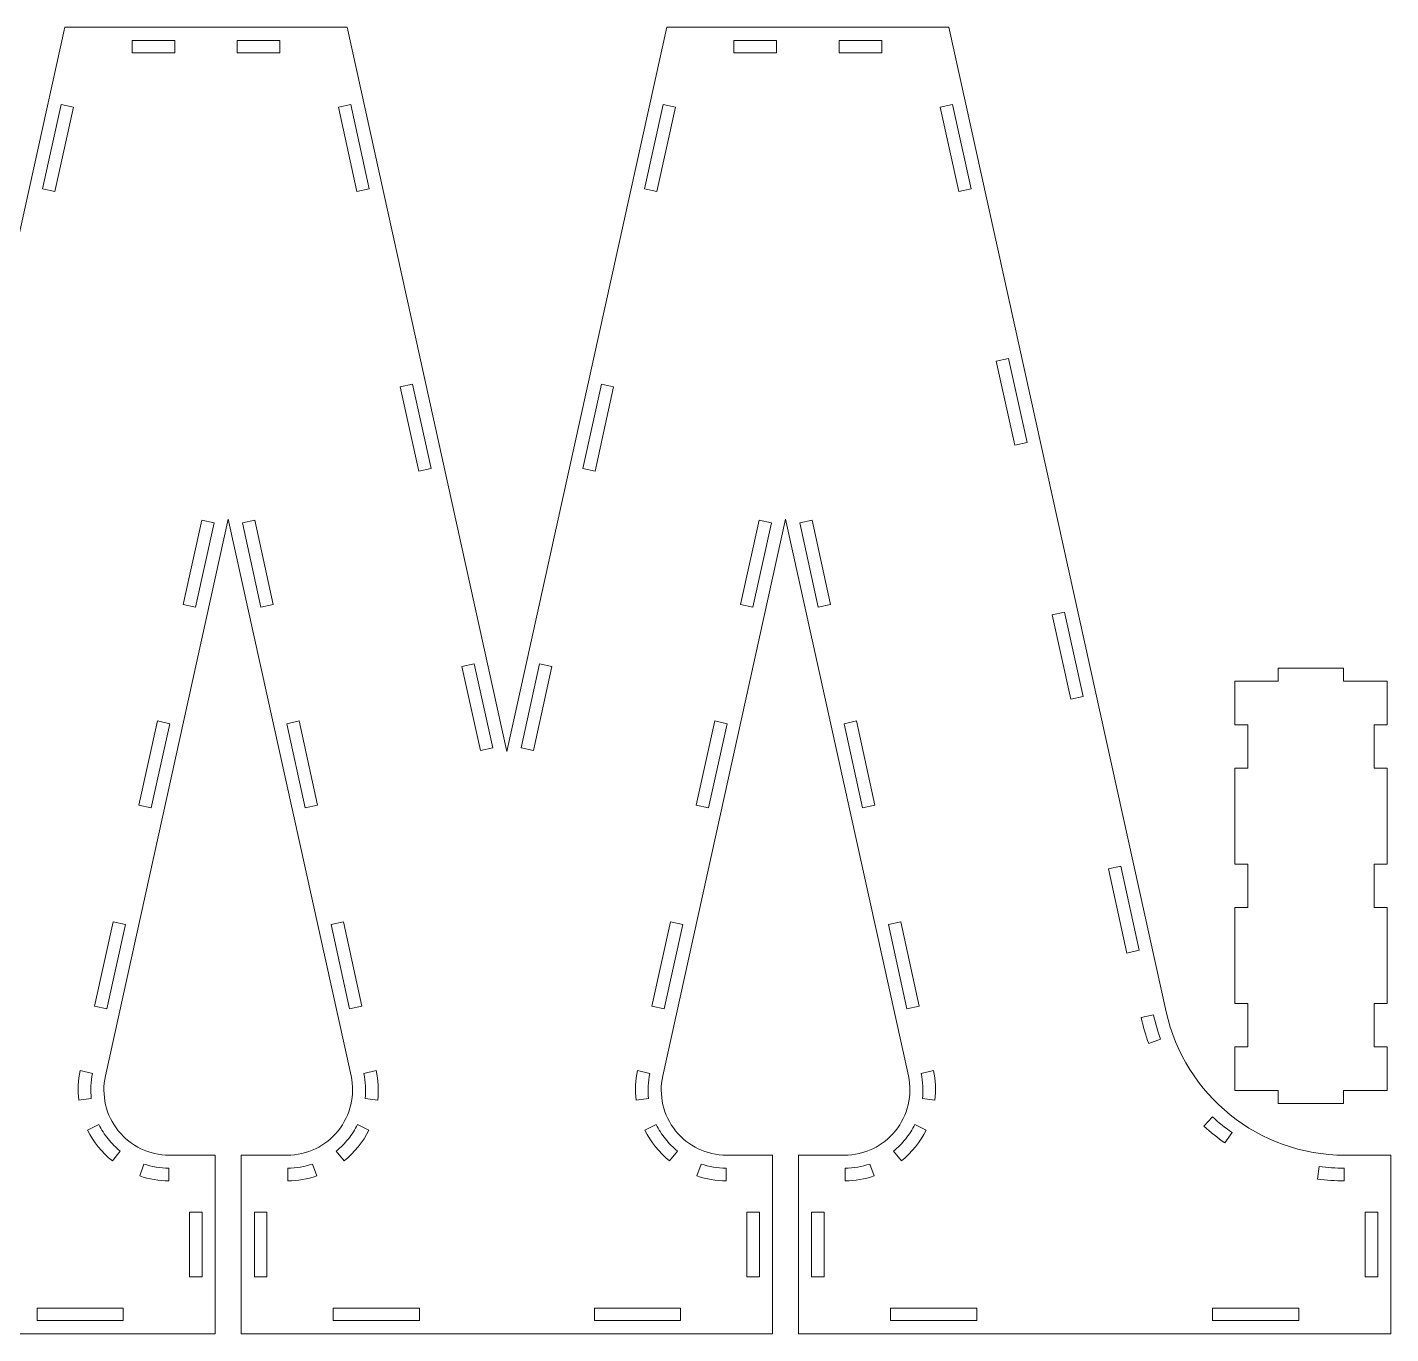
# Model space of a CAD drawing. Header units: millimetres. Extents: x -375 to 375, y -739 to 739.
# Drawn here: x 37 to 350.1, y -429.9 to -129.9 of the extents above; entities that cross this region are included whole.
import ezdxf

# ---------------------------------------------------------------- set-up
doc = ezdxf.new("R2010")
doc.units = ezdxf.units.MM
doc.header["$MEASUREMENT"] = 0
doc.layers.add('Camada 1', color=7, linetype='Continuous')

msp = doc.modelspace()

# ---------------------------------------------------------------- linework, layer by layer
at = {"layer": 'Camada 1', "color": 250, "lineweight": 20}
for points, knots in [([(211.1338, -242.9232), (211.1338, -242.9232), (182.9268, -370.7115), (182.9268, -370.7115), (182.9268, -370.7115), (181.9511, -375.1319), (183.0452, -379.8097), (185.8803, -383.3387), (185.8803, -383.3387), (188.7273, -386.8827), (193.0281, -388.9446), (197.5741, -388.9446), (197.5741, -388.9446), (197.5741, -388.9446), (208.1338, -388.9446), (208.1338, -388.9446), (208.1338, -388.9446), (208.1338, -388.9446), (208.1338, -429.9446), (208.1338, -429.9446), (208.1338, -429.9446), (208.1338, -429.9446), (86.134, -429.9446), (86.134, -429.9446), (86.134, -429.9446), (86.134, -429.9446), (86.134, -388.9446), (86.134, -388.9446), (86.134, -388.9446), (86.134, -388.9446), (96.6937, -388.9446), (96.6937, -388.9446), (96.6937, -388.9446), (101.2396, -388.9446), (105.5405, -386.8829), (108.3875, -383.3389), (108.3875, -383.3389), (111.2225, -379.8097), (112.3168, -375.132), (111.341, -370.7115), (111.341, -370.7115), (111.341, -370.7115), (83.134, -242.9232), (83.134, -242.9232), (83.134, -242.9232), (83.134, -242.9232), (54.9269, -370.7115), (54.9269, -370.7115), (54.9269, -370.7115), (53.9512, -375.1319), (55.0453, -379.8097), (57.8804, -383.3387), (57.8804, -383.3387), (60.7274, -386.8827), (65.0282, -388.9446), (69.5742, -388.9446), (69.5742, -388.9446), (69.5742, -388.9446), (80.134, -388.9446), (80.134, -388.9446), (80.134, -388.9446), (80.134, -388.9446), (80.134, -429.9446), (80.134, -429.9446), (80.134, -429.9446), (80.134, -429.9446), (-55.8659, -429.9446), (-55.8659, -429.9446), (-55.8659, -429.9446), (-55.8659, -429.9446), (-55.8659, -388.9446), (-55.8659, -388.9446), (-55.8659, -388.9446), (-55.8659, -388.9446), (-45.3062, -388.9446), (-45.3062, -388.9446), (-45.3062, -388.9446), (-25.5982, -388.9446), (-8.5414, -375.2424), (-4.2935, -355.9976), (-4.2935, -355.9976), (-4.2935, -355.9976), (45.6036, -129.9449), (45.6036, -129.9449), (45.6036, -129.9449), (45.6036, -129.9449), (110.4235, -129.9449), (110.4235, -129.9449), (110.4235, -129.9449), (110.4235, -129.9449), (147.1339, -296.2562), (147.1339, -296.2562), (147.1339, -296.2562), (147.1339, -296.2562), (183.8443, -129.9449), (183.8443, -129.9449), (183.8443, -129.9449), (183.8443, -129.9449), (248.6642, -129.9449), (248.6642, -129.9449), (248.6642, -129.9449), (248.6642, -129.9449), (298.5614, -355.9976), (298.5614, -355.9976), (298.5614, -355.9976), (302.8093, -375.2423), (319.866, -388.9446), (339.574, -388.9446), (339.574, -388.9446), (339.574, -388.9446), (350.1337, -388.9446), (350.1337, -388.9446), (350.1337, -388.9446), (350.1337, -388.9446), (350.1337, -429.9446), (350.1337, -429.9446), (350.1337, -429.9446), (350.1337, -429.9446), (214.1338, -429.9446), (214.1338, -429.9446), (214.1338, -429.9446), (214.1338, -429.9446), (214.1338, -388.9446), (214.1338, -388.9446), (214.1338, -388.9446), (214.1338, -388.9446), (224.6935, -388.9446), (224.6935, -388.9446), (224.6935, -388.9446), (229.2394, -388.9446), (233.5404, -386.8829), (236.3874, -383.3389), (236.3874, -383.3389), (239.2224, -379.8097), (240.3167, -375.132), (239.3409, -370.7115), (239.3409, -370.7115), (239.3409, -370.7115), (211.1338, -242.9232), (211.1338, -242.9232)], [0, 0, 0, 0, 0.02777778, 0.02777778, 0.02777778, 0.02777778, 0.05555556, 0.05555556, 0.05555556, 0.05555556, 0.08333333, 0.08333333, 0.08333333, 0.08333333, 0.11111111, 0.11111111, 0.11111111, 0.11111111, 0.13888889, 0.13888889, 0.13888889, 0.13888889, 0.16666667, 0.16666667, 0.16666667, 0.16666667, 0.19444444, 0.19444444, 0.19444444, 0.19444444, 0.22222222, 0.22222222, 0.22222222, 0.22222222, 0.25, 0.25, 0.25, 0.25, 0.27777778, 0.27777778, 0.27777778, 0.27777778, 0.30555556, 0.30555556, 0.30555556, 0.30555556, 0.33333333, 0.33333333, 0.33333333, 0.33333333, 0.36111111, 0.36111111, 0.36111111, 0.36111111, 0.38888889, 0.38888889, 0.38888889, 0.38888889, 0.41666667, 0.41666667, 0.41666667, 0.41666667, 0.44444444, 0.44444444, 0.44444444, 0.44444444, 0.47222222, 0.47222222, 0.47222222, 0.47222222, 0.5, 0.5, 0.5, 0.5, 0.52777778, 0.52777778, 0.52777778, 0.52777778, 0.55555556, 0.55555556, 0.55555556, 0.55555556, 0.58333333, 0.58333333, 0.58333333, 0.58333333, 0.61111111, 0.61111111, 0.61111111, 0.61111111, 0.63888889, 0.63888889, 0.63888889, 0.63888889, 0.66666667, 0.66666667, 0.66666667, 0.66666667, 0.69444444, 0.69444444, 0.69444444, 0.69444444, 0.72222222, 0.72222222, 0.72222222, 0.72222222, 0.75, 0.75, 0.75, 0.75, 0.77777778, 0.77777778, 0.77777778, 0.77777778, 0.80555556, 0.80555556, 0.80555556, 0.80555556, 0.83333333, 0.83333333, 0.83333333, 0.83333333, 0.86111111, 0.86111111, 0.86111111, 0.86111111, 0.88888889, 0.88888889, 0.88888889, 0.88888889, 0.91666667, 0.91666667, 0.91666667, 0.91666667, 0.94444444, 0.94444444, 0.94444444, 0.94444444, 1, 1, 1, 1]), ([(61.0431, -132.9449), (61.0431, -132.9449), (61.0431, -135.8449), (61.0431, -135.8449), (61.0431, -135.8449), (61.0431, -135.8449), (70.8431, -135.8449), (70.8431, -135.8449), (70.8431, -135.8449), (70.8431, -135.8449), (70.8431, -132.9449), (70.8431, -132.9449), (70.8431, -132.9449), (70.8431, -132.9449), (61.0431, -132.9449), (61.0431, -132.9449)], [0, 0, 0, 0, 0.2, 0.2, 0.2, 0.2, 0.4, 0.4, 0.4, 0.4, 0.6, 0.6, 0.6, 0.6, 1, 1, 1, 1]), ([(85.1842, -132.9449), (85.1842, -132.9449), (85.1842, -135.8449), (85.1842, -135.8449), (85.1842, -135.8449), (85.1842, -135.8449), (94.9842, -135.8449), (94.9842, -135.8449), (94.9842, -135.8449), (94.9842, -135.8449), (94.9842, -132.9449), (94.9842, -132.9449), (94.9842, -132.9449), (94.9842, -132.9449), (85.1842, -132.9449), (85.1842, -132.9449)], [0, 0, 0, 0, 0.2, 0.2, 0.2, 0.2, 0.4, 0.4, 0.4, 0.4, 0.6, 0.6, 0.6, 0.6, 1, 1, 1, 1]), ([(199.2836, -132.9449), (199.2836, -132.9449), (199.2836, -135.8449), (199.2836, -135.8449), (199.2836, -135.8449), (199.2836, -135.8449), (209.0836, -135.8449), (209.0836, -135.8449), (209.0836, -135.8449), (209.0836, -135.8449), (209.0836, -132.9449), (209.0836, -132.9449), (209.0836, -132.9449), (209.0836, -132.9449), (199.2836, -132.9449), (199.2836, -132.9449)], [0, 0, 0, 0, 0.2, 0.2, 0.2, 0.2, 0.4, 0.4, 0.4, 0.4, 0.6, 0.6, 0.6, 0.6, 1, 1, 1, 1]), ([(223.4247, -132.9449), (223.4247, -132.9449), (223.4247, -135.8449), (223.4247, -135.8449), (223.4247, -135.8449), (223.4247, -135.8449), (233.2247, -135.8449), (233.2247, -135.8449), (233.2247, -135.8449), (233.2247, -135.8449), (233.2247, -132.9449), (233.2247, -132.9449), (233.2247, -132.9449), (233.2247, -132.9449), (223.4247, -132.9449), (223.4247, -132.9449)], [0, 0, 0, 0, 0.2, 0.2, 0.2, 0.2, 0.4, 0.4, 0.4, 0.4, 0.6, 0.6, 0.6, 0.6, 1, 1, 1, 1]), ([(43.323, -167.6496), (43.323, -167.6496), (47.5908, -148.315), (47.5908, -148.315), (47.5908, -148.315), (47.5908, -148.315), (44.7589, -147.6899), (44.7589, -147.6899), (44.7589, -147.6899), (44.7589, -147.6899), (40.4911, -167.0245), (40.4911, -167.0245), (40.4911, -167.0245), (40.4911, -167.0245), (43.323, -167.6496), (43.323, -167.6496)], [0, 0, 0, 0, 0.2, 0.2, 0.2, 0.2, 0.4, 0.4, 0.4, 0.4, 0.6, 0.6, 0.6, 0.6, 1, 1, 1, 1]), ([(111.2682, -147.69), (111.2682, -147.69), (108.4364, -148.315), (108.4364, -148.315), (108.4364, -148.315), (108.4364, -148.315), (112.7042, -167.6496), (112.7042, -167.6496), (112.7042, -167.6496), (112.7042, -167.6496), (115.536, -167.0246), (115.536, -167.0246), (115.536, -167.0246), (115.536, -167.0246), (111.2682, -147.69), (111.2682, -147.69)], [0, 0, 0, 0, 0.2, 0.2, 0.2, 0.2, 0.4, 0.4, 0.4, 0.4, 0.6, 0.6, 0.6, 0.6, 1, 1, 1, 1]), ([(178.7318, -167.0246), (178.7318, -167.0246), (181.5636, -167.6496), (181.5636, -167.6496), (181.5636, -167.6496), (181.5636, -167.6496), (185.8314, -148.315), (185.8314, -148.315), (185.8314, -148.315), (185.8314, -148.315), (182.9996, -147.69), (182.9996, -147.69), (182.9996, -147.69), (182.9996, -147.69), (178.7318, -167.0246), (178.7318, -167.0246)], [0, 0, 0, 0, 0.2, 0.2, 0.2, 0.2, 0.4, 0.4, 0.4, 0.4, 0.6, 0.6, 0.6, 0.6, 1, 1, 1, 1]), ([(249.5089, -147.6899), (249.5089, -147.6899), (246.677, -148.315), (246.677, -148.315), (246.677, -148.315), (246.677, -148.315), (250.9448, -167.6496), (250.9448, -167.6496), (250.9448, -167.6496), (250.9448, -167.6496), (253.7767, -167.0245), (253.7767, -167.0245), (253.7767, -167.0245), (253.7767, -167.0245), (249.5089, -147.6899), (249.5089, -147.6899)], [0, 0, 0, 0, 0.2, 0.2, 0.2, 0.2, 0.4, 0.4, 0.4, 0.4, 0.6, 0.6, 0.6, 0.6, 1, 1, 1, 1]), ([(262.3757, -205.9815), (262.3757, -205.9815), (259.5439, -206.6065), (259.5439, -206.6065), (259.5439, -206.6065), (259.5439, -206.6065), (263.8117, -225.9411), (263.8117, -225.9411), (263.8117, -225.9411), (263.8117, -225.9411), (266.6435, -225.316), (266.6435, -225.316), (266.6435, -225.316), (266.6435, -225.316), (262.3757, -205.9815), (262.3757, -205.9815)], [0, 0, 0, 0, 0.2, 0.2, 0.2, 0.2, 0.4, 0.4, 0.4, 0.4, 0.6, 0.6, 0.6, 0.6, 1, 1, 1, 1]), ([(125.4398, -211.8924), (125.4398, -211.8924), (122.608, -212.5174), (122.608, -212.5174), (122.608, -212.5174), (122.608, -212.5174), (126.8758, -231.852), (126.8758, -231.852), (126.8758, -231.852), (126.8758, -231.852), (129.7076, -231.227), (129.7076, -231.227), (129.7076, -231.227), (129.7076, -231.227), (125.4398, -211.8924), (125.4398, -211.8924)], [0, 0, 0, 0, 0.2, 0.2, 0.2, 0.2, 0.4, 0.4, 0.4, 0.4, 0.6, 0.6, 0.6, 0.6, 1, 1, 1, 1]), ([(164.5602, -231.227), (164.5602, -231.227), (167.392, -231.852), (167.392, -231.852), (167.392, -231.852), (167.392, -231.852), (171.6598, -212.5174), (171.6598, -212.5174), (171.6598, -212.5174), (171.6598, -212.5174), (168.828, -211.8924), (168.828, -211.8924), (168.828, -211.8924), (168.828, -211.8924), (164.5602, -231.227), (164.5602, -231.227)], [0, 0, 0, 0, 0.2, 0.2, 0.2, 0.2, 0.4, 0.4, 0.4, 0.4, 0.6, 0.6, 0.6, 0.6, 1, 1, 1, 1]), ([(79.8793, -243.75), (79.8793, -243.75), (77.0475, -243.1249), (77.0475, -243.1249), (77.0475, -243.1249), (77.0475, -243.1249), (72.7797, -262.4595), (72.7797, -262.4595), (72.7797, -262.4595), (72.7797, -262.4595), (75.6115, -263.0845), (75.6115, -263.0845), (75.6115, -263.0845), (75.6115, -263.0845), (79.8793, -243.75), (79.8793, -243.75)], [0, 0, 0, 0, 0.2, 0.2, 0.2, 0.2, 0.4, 0.4, 0.4, 0.4, 0.6, 0.6, 0.6, 0.6, 1, 1, 1, 1]), ([(90.6565, -263.0845), (90.6565, -263.0845), (93.4883, -262.4595), (93.4883, -262.4595), (93.4883, -262.4595), (93.4883, -262.4595), (89.2205, -243.1249), (89.2205, -243.1249), (89.2205, -243.1249), (89.2205, -243.1249), (86.3887, -243.75), (86.3887, -243.75), (86.3887, -243.75), (86.3887, -243.75), (90.6565, -263.0845), (90.6565, -263.0845)], [0, 0, 0, 0, 0.2, 0.2, 0.2, 0.2, 0.4, 0.4, 0.4, 0.4, 0.6, 0.6, 0.6, 0.6, 1, 1, 1, 1]), ([(207.8791, -243.75), (207.8791, -243.75), (205.0473, -243.1249), (205.0473, -243.1249), (205.0473, -243.1249), (205.0473, -243.1249), (200.7795, -262.4595), (200.7795, -262.4595), (200.7795, -262.4595), (200.7795, -262.4595), (203.6113, -263.0845), (203.6113, -263.0845), (203.6113, -263.0845), (203.6113, -263.0845), (207.8791, -243.75), (207.8791, -243.75)], [0, 0, 0, 0, 0.2, 0.2, 0.2, 0.2, 0.4, 0.4, 0.4, 0.4, 0.6, 0.6, 0.6, 0.6, 1, 1, 1, 1]), ([(218.6563, -263.0845), (218.6563, -263.0845), (221.4881, -262.4595), (221.4881, -262.4595), (221.4881, -262.4595), (221.4881, -262.4595), (217.2203, -243.1249), (217.2203, -243.1249), (217.2203, -243.1249), (217.2203, -243.1249), (214.3885, -243.75), (214.3885, -243.75), (214.3885, -243.75), (214.3885, -243.75), (218.6563, -263.0845), (218.6563, -263.0845)], [0, 0, 0, 0, 0.2, 0.2, 0.2, 0.2, 0.4, 0.4, 0.4, 0.4, 0.6, 0.6, 0.6, 0.6, 1, 1, 1, 1]), ([(275.2426, -264.273), (275.2426, -264.273), (272.4107, -264.8981), (272.4107, -264.8981), (272.4107, -264.8981), (272.4107, -264.8981), (276.6785, -284.2326), (276.6785, -284.2326), (276.6785, -284.2326), (276.6785, -284.2326), (279.5103, -283.6076), (279.5103, -283.6076), (279.5103, -283.6076), (279.5103, -283.6076), (275.2426, -264.273), (275.2426, -264.273)], [0, 0, 0, 0, 0.2, 0.2, 0.2, 0.2, 0.4, 0.4, 0.4, 0.4, 0.6, 0.6, 0.6, 0.6, 1, 1, 1, 1]), ([(139.6114, -276.0949), (139.6114, -276.0949), (136.7796, -276.7199), (136.7796, -276.7199), (136.7796, -276.7199), (136.7796, -276.7199), (141.0474, -296.0544), (141.0474, -296.0544), (141.0474, -296.0544), (141.0474, -296.0544), (143.8792, -295.4293), (143.8792, -295.4293), (143.8792, -295.4293), (143.8792, -295.4293), (139.6114, -276.0949), (139.6114, -276.0949)], [0, 0, 0, 0, 0.2, 0.2, 0.2, 0.2, 0.4, 0.4, 0.4, 0.4, 0.6, 0.6, 0.6, 0.6, 1, 1, 1, 1]), ([(150.3886, -295.4293), (150.3886, -295.4293), (153.2204, -296.0544), (153.2204, -296.0544), (153.2204, -296.0544), (153.2204, -296.0544), (157.4882, -276.7199), (157.4882, -276.7199), (157.4882, -276.7199), (157.4882, -276.7199), (154.6564, -276.0949), (154.6564, -276.0949), (154.6564, -276.0949), (154.6564, -276.0949), (150.3886, -295.4293), (150.3886, -295.4293)], [0, 0, 0, 0, 0.2, 0.2, 0.2, 0.2, 0.4, 0.4, 0.4, 0.4, 0.6, 0.6, 0.6, 0.6, 1, 1, 1, 1]), ([(349.2916, -280.0874), (349.2916, -280.0874), (339.2916, -280.0874), (339.2916, -280.0874), (339.2916, -280.0874), (339.2916, -280.0874), (339.2916, -277.0874), (339.2916, -277.0874), (339.2916, -277.0874), (339.2916, -277.0874), (324.2916, -277.0874), (324.2916, -277.0874), (324.2916, -277.0874), (324.2916, -277.0874), (324.2916, -280.0874), (324.2916, -280.0874), (324.2916, -280.0874), (324.2916, -280.0874), (314.2916, -280.0874), (314.2916, -280.0874), (314.2916, -280.0874), (314.2916, -280.0874), (314.2916, -290.0874), (314.2916, -290.0874), (314.2916, -290.0874), (314.2916, -290.0874), (317.2916, -290.0874), (317.2916, -290.0874), (317.2916, -290.0874), (317.2916, -290.0874), (317.2916, -300.0874), (317.2916, -300.0874), (317.2916, -300.0874), (317.2916, -300.0874), (314.2916, -300.0874), (314.2916, -300.0874), (314.2916, -300.0874), (314.2916, -300.0874), (314.2916, -322.0874), (314.2916, -322.0874), (314.2916, -322.0874), (314.2916, -322.0874), (317.2916, -322.0874), (317.2916, -322.0874), (317.2916, -322.0874), (317.2916, -322.0874), (317.2916, -332.0874), (317.2916, -332.0874), (317.2916, -332.0874), (317.2916, -332.0874), (314.2916, -332.0874), (314.2916, -332.0874), (314.2916, -332.0874), (314.2916, -332.0874), (314.2916, -354.0874), (314.2916, -354.0874), (314.2916, -354.0874), (314.2916, -354.0874), (317.2916, -354.0874), (317.2916, -354.0874), (317.2916, -354.0874), (317.2916, -354.0874), (317.2916, -364.0874), (317.2916, -364.0874), (317.2916, -364.0874), (317.2916, -364.0874), (314.2916, -364.0874), (314.2916, -364.0874), (314.2916, -364.0874), (314.2916, -364.0874), (314.2916, -374.0874), (314.2916, -374.0874), (314.2916, -374.0874), (314.2916, -374.0874), (324.2916, -374.0874), (324.2916, -374.0874), (324.2916, -374.0874), (324.2916, -374.0874), (324.2916, -377.0874), (324.2916, -377.0874), (324.2916, -377.0874), (324.2916, -377.0874), (339.2916, -377.0874), (339.2916, -377.0874), (339.2916, -377.0874), (339.2916, -377.0874), (339.2916, -374.0874), (339.2916, -374.0874), (339.2916, -374.0874), (339.2916, -374.0874), (349.2916, -374.0874), (349.2916, -374.0874), (349.2916, -374.0874), (349.2916, -374.0874), (349.2916, -364.0874), (349.2916, -364.0874), (349.2916, -364.0874), (349.2916, -364.0874), (346.2916, -364.0874), (346.2916, -364.0874), (346.2916, -364.0874), (346.2916, -364.0874), (346.2916, -354.0874), (346.2916, -354.0874), (346.2916, -354.0874), (346.2916, -354.0874), (349.2916, -354.0874), (349.2916, -354.0874), (349.2916, -354.0874), (349.2916, -354.0874), (349.2916, -332.0874), (349.2916, -332.0874), (349.2916, -332.0874), (349.2916, -332.0874), (346.2916, -332.0874), (346.2916, -332.0874), (346.2916, -332.0874), (346.2916, -332.0874), (346.2916, -322.0874), (346.2916, -322.0874), (346.2916, -322.0874), (346.2916, -322.0874), (349.2916, -322.0874), (349.2916, -322.0874), (349.2916, -322.0874), (349.2916, -322.0874), (349.2916, -300.0874), (349.2916, -300.0874), (349.2916, -300.0874), (349.2916, -300.0874), (346.2916, -300.0874), (346.2916, -300.0874), (346.2916, -300.0874), (346.2916, -300.0874), (346.2916, -290.0874), (346.2916, -290.0874), (346.2916, -290.0874), (346.2916, -290.0874), (349.2916, -290.0874), (349.2916, -290.0874), (349.2916, -290.0874), (349.2916, -290.0874), (349.2916, -280.0874), (349.2916, -280.0874)], [0, 0, 0, 0, 0.02702703, 0.02702703, 0.02702703, 0.02702703, 0.05405405, 0.05405405, 0.05405405, 0.05405405, 0.08108108, 0.08108108, 0.08108108, 0.08108108, 0.10810811, 0.10810811, 0.10810811, 0.10810811, 0.13513514, 0.13513514, 0.13513514, 0.13513514, 0.16216216, 0.16216216, 0.16216216, 0.16216216, 0.18918919, 0.18918919, 0.18918919, 0.18918919, 0.21621622, 0.21621622, 0.21621622, 0.21621622, 0.24324324, 0.24324324, 0.24324324, 0.24324324, 0.27027027, 0.27027027, 0.27027027, 0.27027027, 0.2972973, 0.2972973, 0.2972973, 0.2972973, 0.32432432, 0.32432432, 0.32432432, 0.32432432, 0.35135135, 0.35135135, 0.35135135, 0.35135135, 0.37837838, 0.37837838, 0.37837838, 0.37837838, 0.40540541, 0.40540541, 0.40540541, 0.40540541, 0.43243243, 0.43243243, 0.43243243, 0.43243243, 0.45945946, 0.45945946, 0.45945946, 0.45945946, 0.48648649, 0.48648649, 0.48648649, 0.48648649, 0.51351351, 0.51351351, 0.51351351, 0.51351351, 0.54054054, 0.54054054, 0.54054054, 0.54054054, 0.56756757, 0.56756757, 0.56756757, 0.56756757, 0.59459459, 0.59459459, 0.59459459, 0.59459459, 0.62162162, 0.62162162, 0.62162162, 0.62162162, 0.64864865, 0.64864865, 0.64864865, 0.64864865, 0.67567568, 0.67567568, 0.67567568, 0.67567568, 0.7027027, 0.7027027, 0.7027027, 0.7027027, 0.72972973, 0.72972973, 0.72972973, 0.72972973, 0.75675676, 0.75675676, 0.75675676, 0.75675676, 0.78378378, 0.78378378, 0.78378378, 0.78378378, 0.81081081, 0.81081081, 0.81081081, 0.81081081, 0.83783784, 0.83783784, 0.83783784, 0.83783784, 0.86486486, 0.86486486, 0.86486486, 0.86486486, 0.89189189, 0.89189189, 0.89189189, 0.89189189, 0.91891892, 0.91891892, 0.91891892, 0.91891892, 0.94594595, 0.94594595, 0.94594595, 0.94594595, 1, 1, 1, 1]), ([(69.6996, -289.8675), (69.6996, -289.8675), (66.8678, -289.2425), (66.8678, -289.2425), (66.8678, -289.2425), (66.8678, -289.2425), (62.6, -308.5771), (62.6, -308.5771), (62.6, -308.5771), (62.6, -308.5771), (65.4318, -309.2021), (65.4318, -309.2021), (65.4318, -309.2021), (65.4318, -309.2021), (69.6996, -289.8675), (69.6996, -289.8675)], [0, 0, 0, 0, 0.2, 0.2, 0.2, 0.2, 0.4, 0.4, 0.4, 0.4, 0.6, 0.6, 0.6, 0.6, 1, 1, 1, 1]), ([(100.8361, -309.2021), (100.8361, -309.2021), (103.6679, -308.5771), (103.6679, -308.5771), (103.6679, -308.5771), (103.6679, -308.5771), (99.4002, -289.2425), (99.4002, -289.2425), (99.4002, -289.2425), (99.4002, -289.2425), (96.5684, -289.8675), (96.5684, -289.8675), (96.5684, -289.8675), (96.5684, -289.8675), (100.8361, -309.2021), (100.8361, -309.2021)], [0, 0, 0, 0, 0.2, 0.2, 0.2, 0.2, 0.4, 0.4, 0.4, 0.4, 0.6, 0.6, 0.6, 0.6, 1, 1, 1, 1]), ([(197.6995, -289.8675), (197.6995, -289.8675), (194.8677, -289.2425), (194.8677, -289.2425), (194.8677, -289.2425), (194.8677, -289.2425), (190.5999, -308.5771), (190.5999, -308.5771), (190.5999, -308.5771), (190.5999, -308.5771), (193.4317, -309.2021), (193.4317, -309.2021), (193.4317, -309.2021), (193.4317, -309.2021), (197.6995, -289.8675), (197.6995, -289.8675)], [0, 0, 0, 0, 0.2, 0.2, 0.2, 0.2, 0.4, 0.4, 0.4, 0.4, 0.6, 0.6, 0.6, 0.6, 1, 1, 1, 1]), ([(228.836, -309.2021), (228.836, -309.2021), (231.6678, -308.5771), (231.6678, -308.5771), (231.6678, -308.5771), (231.6678, -308.5771), (227.4, -289.2425), (227.4, -289.2425), (227.4, -289.2425), (227.4, -289.2425), (224.5682, -289.8675), (224.5682, -289.8675), (224.5682, -289.8675), (224.5682, -289.8675), (228.836, -309.2021), (228.836, -309.2021)], [0, 0, 0, 0, 0.2, 0.2, 0.2, 0.2, 0.4, 0.4, 0.4, 0.4, 0.6, 0.6, 0.6, 0.6, 1, 1, 1, 1]), ([(288.1094, -322.5646), (288.1094, -322.5646), (285.2776, -323.1896), (285.2776, -323.1896), (285.2776, -323.1896), (285.2776, -323.1896), (289.5454, -342.5242), (289.5454, -342.5242), (289.5454, -342.5242), (289.5454, -342.5242), (292.3772, -341.8991), (292.3772, -341.8991), (292.3772, -341.8991), (292.3772, -341.8991), (288.1094, -322.5646), (288.1094, -322.5646)], [0, 0, 0, 0, 0.2, 0.2, 0.2, 0.2, 0.4, 0.4, 0.4, 0.4, 0.6, 0.6, 0.6, 0.6, 1, 1, 1, 1]), ([(59.5199, -335.9852), (59.5199, -335.9852), (56.6881, -335.3602), (56.6881, -335.3602), (56.6881, -335.3602), (56.6881, -335.3602), (52.4203, -354.6948), (52.4203, -354.6948), (52.4203, -354.6948), (52.4203, -354.6948), (55.2521, -355.3198), (55.2521, -355.3198), (55.2521, -355.3198), (55.2521, -355.3198), (59.5199, -335.9852), (59.5199, -335.9852)], [0, 0, 0, 0, 0.2, 0.2, 0.2, 0.2, 0.4, 0.4, 0.4, 0.4, 0.6, 0.6, 0.6, 0.6, 1, 1, 1, 1]), ([(111.0158, -355.3198), (111.0158, -355.3198), (113.8476, -354.6948), (113.8476, -354.6948), (113.8476, -354.6948), (113.8476, -354.6948), (109.5798, -335.3602), (109.5798, -335.3602), (109.5798, -335.3602), (109.5798, -335.3602), (106.748, -335.9852), (106.748, -335.9852), (106.748, -335.9852), (106.748, -335.9852), (111.0158, -355.3198), (111.0158, -355.3198)], [0, 0, 0, 0, 0.2, 0.2, 0.2, 0.2, 0.4, 0.4, 0.4, 0.4, 0.6, 0.6, 0.6, 0.6, 1, 1, 1, 1]), ([(187.5198, -335.9852), (187.5198, -335.9852), (184.688, -335.3602), (184.688, -335.3602), (184.688, -335.3602), (184.688, -335.3602), (180.4202, -354.6948), (180.4202, -354.6948), (180.4202, -354.6948), (180.4202, -354.6948), (183.252, -355.3198), (183.252, -355.3198), (183.252, -355.3198), (183.252, -355.3198), (187.5198, -335.9852), (187.5198, -335.9852)], [0, 0, 0, 0, 0.2, 0.2, 0.2, 0.2, 0.4, 0.4, 0.4, 0.4, 0.6, 0.6, 0.6, 0.6, 1, 1, 1, 1]), ([(239.0157, -355.3198), (239.0157, -355.3198), (241.8475, -354.6948), (241.8475, -354.6948), (241.8475, -354.6948), (241.8475, -354.6948), (237.5797, -335.3602), (237.5797, -335.3602), (237.5797, -335.3602), (237.5797, -335.3602), (234.7479, -335.9852), (234.7479, -335.9852), (234.7479, -335.9852), (234.7479, -335.9852), (239.0157, -355.3198), (239.0157, -355.3198)], [0, 0, 0, 0, 0.2, 0.2, 0.2, 0.2, 0.4, 0.4, 0.4, 0.4, 0.6, 0.6, 0.6, 0.6, 1, 1, 1, 1]), ([(295.6545, -356.7416), (295.6545, -356.7416), (292.8217, -357.3669), (292.8217, -357.3669), (292.8217, -357.3669), (293.2708, -359.3814), (293.8502, -361.3664), (294.5552, -363.3062), (294.5552, -363.3062), (294.5552, -363.3062), (297.2765, -362.3107), (297.2765, -362.3107), (297.2765, -362.3107), (296.6236, -360.5102), (296.0804, -358.6514), (295.6545, -356.7416)], [0, 0, 0, 0, 0.2, 0.2, 0.2, 0.2, 0.4, 0.4, 0.4, 0.4, 0.6, 0.6, 0.6, 0.6, 1, 1, 1, 1]), ([(51.9765, -370.1627), (51.9765, -370.1627), (49.1443, -369.5376), (49.1443, -369.5376), (49.1443, -369.5376), (48.6663, -371.7537), (48.5521, -374.0457), (48.8073, -376.2984), (48.8073, -376.2984), (48.8073, -376.2984), (51.6876, -375.9582), (51.6876, -375.9582), (51.6876, -375.9582), (51.4722, -374.0447), (51.5626, -372.0883), (51.9765, -370.1627)], [0, 0, 0, 0, 0.2, 0.2, 0.2, 0.2, 0.4, 0.4, 0.4, 0.4, 0.6, 0.6, 0.6, 0.6, 1, 1, 1, 1]), ([(114.5802, -375.9582), (114.5802, -375.9582), (117.4606, -376.2985), (117.4606, -376.2985), (117.4606, -376.2985), (117.7158, -374.0458), (117.6016, -371.7537), (117.1236, -369.5376), (117.1236, -369.5376), (117.1236, -369.5376), (114.2914, -370.1627), (114.2914, -370.1627), (114.2914, -370.1627), (114.7052, -372.0883), (114.7958, -374.0448), (114.5802, -375.9582)], [0, 0, 0, 0, 0.2, 0.2, 0.2, 0.2, 0.4, 0.4, 0.4, 0.4, 0.6, 0.6, 0.6, 0.6, 1, 1, 1, 1]), ([(179.9764, -370.1627), (179.9764, -370.1627), (177.1442, -369.5376), (177.1442, -369.5376), (177.1442, -369.5376), (176.6662, -371.7537), (176.552, -374.0457), (176.8072, -376.2984), (176.8072, -376.2984), (176.8072, -376.2984), (179.6875, -375.9582), (179.6875, -375.9582), (179.6875, -375.9582), (179.4721, -374.0447), (179.5625, -372.0883), (179.9764, -370.1627)], [0, 0, 0, 0, 0.2, 0.2, 0.2, 0.2, 0.4, 0.4, 0.4, 0.4, 0.6, 0.6, 0.6, 0.6, 1, 1, 1, 1]), ([(242.5801, -375.9582), (242.5801, -375.9582), (245.4605, -376.2985), (245.4605, -376.2985), (245.4605, -376.2985), (245.7157, -374.0458), (245.6015, -371.7537), (245.1235, -369.5376), (245.1235, -369.5376), (245.1235, -369.5376), (242.2913, -370.1627), (242.2913, -370.1627), (242.2913, -370.1627), (242.7051, -372.0883), (242.7957, -374.0448), (242.5801, -375.9582)], [0, 0, 0, 0, 0.2, 0.2, 0.2, 0.2, 0.4, 0.4, 0.4, 0.4, 0.6, 0.6, 0.6, 0.6, 1, 1, 1, 1]), ([(53.4305, -381.9049), (53.4305, -381.9049), (50.8221, -383.173), (50.8221, -383.173), (50.8221, -383.173), (52.1771, -385.9264), (54.1243, -388.3503), (56.5209, -390.2669), (56.5209, -390.2669), (56.5209, -390.2669), (58.3215, -387.9932), (58.3215, -387.9932), (58.3215, -387.9932), (57.3058, -387.1797), (56.372, -386.2513), (55.5416, -385.2176), (55.5416, -385.2176), (54.7112, -384.1839), (54.006, -383.0721), (53.4305, -381.9049)], [0, 0, 0, 0, 0.16666667, 0.16666667, 0.16666667, 0.16666667, 0.33333333, 0.33333333, 0.33333333, 0.33333333, 0.5, 0.5, 0.5, 0.5, 0.66666667, 0.66666667, 0.66666667, 0.66666667, 1, 1, 1, 1]), ([(107.9465, -387.9932), (107.9465, -387.9932), (109.747, -390.2669), (109.747, -390.2669), (109.747, -390.2669), (112.1436, -388.3503), (114.0908, -385.9264), (115.4458, -383.173), (115.4458, -383.173), (115.4458, -383.173), (112.8374, -381.9049), (112.8374, -381.9049), (112.8374, -381.9049), (112.2619, -383.0721), (111.5567, -384.184), (110.7263, -385.2177), (110.7263, -385.2177), (109.8959, -386.2514), (108.9622, -387.1797), (107.9465, -387.9932)], [0, 0, 0, 0, 0.16666667, 0.16666667, 0.16666667, 0.16666667, 0.33333333, 0.33333333, 0.33333333, 0.33333333, 0.5, 0.5, 0.5, 0.5, 0.66666667, 0.66666667, 0.66666667, 0.66666667, 1, 1, 1, 1]), ([(181.4304, -381.9049), (181.4304, -381.9049), (178.822, -383.173), (178.822, -383.173), (178.822, -383.173), (180.177, -385.9264), (182.1242, -388.3503), (184.5208, -390.2669), (184.5208, -390.2669), (184.5208, -390.2669), (186.3214, -387.9932), (186.3214, -387.9932), (186.3214, -387.9932), (185.3057, -387.1797), (184.3719, -386.2513), (183.5415, -385.2176), (183.5415, -385.2176), (182.7111, -384.1839), (182.0059, -383.0721), (181.4304, -381.9049)], [0, 0, 0, 0, 0.16666667, 0.16666667, 0.16666667, 0.16666667, 0.33333333, 0.33333333, 0.33333333, 0.33333333, 0.5, 0.5, 0.5, 0.5, 0.66666667, 0.66666667, 0.66666667, 0.66666667, 1, 1, 1, 1]), ([(235.9464, -387.9932), (235.9464, -387.9932), (237.7469, -390.2669), (237.7469, -390.2669), (237.7469, -390.2669), (240.1435, -388.3503), (242.0907, -385.9264), (243.4457, -383.173), (243.4457, -383.173), (243.4457, -383.173), (240.8373, -381.9049), (240.8373, -381.9049), (240.8373, -381.9049), (240.2618, -383.0721), (239.5566, -384.184), (238.7262, -385.2177), (238.7262, -385.2177), (237.8958, -386.2514), (236.9621, -387.1797), (235.9464, -387.9932)], [0, 0, 0, 0, 0.16666667, 0.16666667, 0.16666667, 0.16666667, 0.33333333, 0.33333333, 0.33333333, 0.33333333, 0.5, 0.5, 0.5, 0.5, 0.66666667, 0.66666667, 0.66666667, 0.66666667, 1, 1, 1, 1]), ([(309.1894, -380.1368), (309.1894, -380.1368), (307.2261, -382.2719), (307.2261, -382.2719), (307.2261, -382.2719), (308.7483, -383.6657), (310.3604, -384.9607), (312.0495, -386.1468), (312.0495, -386.1468), (312.0495, -386.1468), (313.7113, -383.7694), (313.7113, -383.7694), (313.7113, -383.7694), (312.1278, -382.6567), (310.6172, -381.4433), (309.1894, -380.1368)], [0, 0, 0, 0, 0.2, 0.2, 0.2, 0.2, 0.4, 0.4, 0.4, 0.4, 0.6, 0.6, 0.6, 0.6, 1, 1, 1, 1]), ([(63.7529, -390.9769), (63.7529, -390.9769), (62.7996, -393.7161), (62.7996, -393.7161), (62.7996, -393.7161), (64.9472, -394.4519), (67.2041, -394.8335), (69.4743, -394.8444), (69.4743, -394.8444), (69.4743, -394.8444), (69.4743, -391.9439), (69.4743, -391.9439), (69.4743, -391.9439), (67.5048, -391.933), (65.5748, -391.5998), (63.7529, -390.9769)], [0, 0, 0, 0, 0.2, 0.2, 0.2, 0.2, 0.4, 0.4, 0.4, 0.4, 0.6, 0.6, 0.6, 0.6, 1, 1, 1, 1]), ([(96.7937, -391.9439), (96.7937, -391.9439), (96.7937, -394.8444), (96.7937, -394.8444), (96.7937, -394.8444), (99.0638, -394.8335), (101.3207, -394.4519), (103.4683, -393.7161), (103.4683, -393.7161), (103.4683, -393.7161), (102.515, -390.9769), (102.515, -390.9769), (102.515, -390.9769), (100.693, -391.5997), (98.7632, -391.933), (96.7937, -391.9439)], [0, 0, 0, 0, 0.2, 0.2, 0.2, 0.2, 0.4, 0.4, 0.4, 0.4, 0.6, 0.6, 0.6, 0.6, 1, 1, 1, 1]), ([(191.7528, -390.9769), (191.7528, -390.9769), (190.7995, -393.7161), (190.7995, -393.7161), (190.7995, -393.7161), (192.9471, -394.4519), (195.204, -394.8335), (197.4742, -394.8444), (197.4742, -394.8444), (197.4742, -394.8444), (197.4742, -391.9439), (197.4742, -391.9439), (197.4742, -391.9439), (195.5047, -391.933), (193.5747, -391.5998), (191.7528, -390.9769)], [0, 0, 0, 0, 0.2, 0.2, 0.2, 0.2, 0.4, 0.4, 0.4, 0.4, 0.6, 0.6, 0.6, 0.6, 1, 1, 1, 1]), ([(224.7935, -391.9439), (224.7935, -391.9439), (224.7935, -394.8444), (224.7935, -394.8444), (224.7935, -394.8444), (227.0637, -394.8335), (229.3206, -394.4519), (231.4682, -393.7161), (231.4682, -393.7161), (231.4682, -393.7161), (230.5149, -390.9769), (230.5149, -390.9769), (230.5149, -390.9769), (228.6929, -391.5997), (226.763, -391.933), (224.7935, -391.9439)], [0, 0, 0, 0, 0.2, 0.2, 0.2, 0.2, 0.4, 0.4, 0.4, 0.4, 0.6, 0.6, 0.6, 0.6, 1, 1, 1, 1]), ([(333.6862, -391.56), (333.6862, -391.56), (333.3007, -394.432), (333.3007, -394.432), (333.3007, -394.432), (335.3469, -394.7024), (337.4101, -394.8402), (339.474, -394.8445), (339.474, -394.8445), (339.474, -394.8445), (339.474, -391.9435), (339.474, -391.9435), (339.474, -391.9435), (337.5174, -391.9392), (335.5851, -391.8095), (333.6862, -391.56)], [0, 0, 0, 0, 0.2, 0.2, 0.2, 0.2, 0.4, 0.4, 0.4, 0.4, 0.6, 0.6, 0.6, 0.6, 1, 1, 1, 1]), ([(77.134, -402.0446), (77.134, -402.0446), (74.234, -402.0446), (74.234, -402.0446), (74.234, -402.0446), (74.234, -402.0446), (74.234, -416.8446), (74.234, -416.8446), (74.234, -416.8446), (74.234, -416.8446), (77.134, -416.8446), (77.134, -416.8446), (77.134, -416.8446), (77.134, -416.8446), (77.134, -402.0446), (77.134, -402.0446)], [0, 0, 0, 0, 0.2, 0.2, 0.2, 0.2, 0.4, 0.4, 0.4, 0.4, 0.6, 0.6, 0.6, 0.6, 1, 1, 1, 1]), ([(89.134, -416.8446), (89.134, -416.8446), (92.034, -416.8446), (92.034, -416.8446), (92.034, -416.8446), (92.034, -416.8446), (92.034, -402.0446), (92.034, -402.0446), (92.034, -402.0446), (92.034, -402.0446), (89.134, -402.0446), (89.134, -402.0446), (89.134, -402.0446), (89.134, -402.0446), (89.134, -416.8446), (89.134, -416.8446)], [0, 0, 0, 0, 0.2, 0.2, 0.2, 0.2, 0.4, 0.4, 0.4, 0.4, 0.6, 0.6, 0.6, 0.6, 1, 1, 1, 1]), ([(205.1338, -402.0446), (205.1338, -402.0446), (202.2338, -402.0446), (202.2338, -402.0446), (202.2338, -402.0446), (202.2338, -402.0446), (202.2338, -416.8446), (202.2338, -416.8446), (202.2338, -416.8446), (202.2338, -416.8446), (205.1338, -416.8446), (205.1338, -416.8446), (205.1338, -416.8446), (205.1338, -416.8446), (205.1338, -402.0446), (205.1338, -402.0446)], [0, 0, 0, 0, 0.2, 0.2, 0.2, 0.2, 0.4, 0.4, 0.4, 0.4, 0.6, 0.6, 0.6, 0.6, 1, 1, 1, 1]), ([(217.1338, -416.8446), (217.1338, -416.8446), (220.0338, -416.8446), (220.0338, -416.8446), (220.0338, -416.8446), (220.0338, -416.8446), (220.0338, -402.0446), (220.0338, -402.0446), (220.0338, -402.0446), (220.0338, -402.0446), (217.1338, -402.0446), (217.1338, -402.0446), (217.1338, -402.0446), (217.1338, -402.0446), (217.1338, -416.8446), (217.1338, -416.8446)], [0, 0, 0, 0, 0.2, 0.2, 0.2, 0.2, 0.4, 0.4, 0.4, 0.4, 0.6, 0.6, 0.6, 0.6, 1, 1, 1, 1]), ([(347.1337, -402.0446), (347.1337, -402.0446), (344.2337, -402.0446), (344.2337, -402.0446), (344.2337, -402.0446), (344.2337, -402.0446), (344.2337, -416.8446), (344.2337, -416.8446), (344.2337, -416.8446), (344.2337, -416.8446), (347.1337, -416.8446), (347.1337, -416.8446), (347.1337, -416.8446), (347.1337, -416.8446), (347.1337, -402.0446), (347.1337, -402.0446)], [0, 0, 0, 0, 0.2, 0.2, 0.2, 0.2, 0.4, 0.4, 0.4, 0.4, 0.6, 0.6, 0.6, 0.6, 1, 1, 1, 1]), ([(59.034, -426.9446), (59.034, -426.9446), (59.034, -424.0446), (59.034, -424.0446), (59.034, -424.0446), (59.034, -424.0446), (39.234, -424.0446), (39.234, -424.0446), (39.234, -424.0446), (39.234, -424.0446), (39.234, -426.9446), (39.234, -426.9446), (39.234, -426.9446), (39.234, -426.9446), (59.034, -426.9446), (59.034, -426.9446)], [0, 0, 0, 0, 0.2, 0.2, 0.2, 0.2, 0.4, 0.4, 0.4, 0.4, 0.6, 0.6, 0.6, 0.6, 1, 1, 1, 1]), ([(127.0339, -426.9446), (127.0339, -426.9446), (127.0339, -424.0446), (127.0339, -424.0446), (127.0339, -424.0446), (127.0339, -424.0446), (107.2339, -424.0446), (107.2339, -424.0446), (107.2339, -424.0446), (107.2339, -424.0446), (107.2339, -426.9446), (107.2339, -426.9446), (107.2339, -426.9446), (107.2339, -426.9446), (127.0339, -426.9446), (127.0339, -426.9446)], [0, 0, 0, 0, 0.2, 0.2, 0.2, 0.2, 0.4, 0.4, 0.4, 0.4, 0.6, 0.6, 0.6, 0.6, 1, 1, 1, 1]), ([(187.0339, -426.9446), (187.0339, -426.9446), (187.0339, -424.0446), (187.0339, -424.0446), (187.0339, -424.0446), (187.0339, -424.0446), (167.2339, -424.0446), (167.2339, -424.0446), (167.2339, -424.0446), (167.2339, -424.0446), (167.2339, -426.9446), (167.2339, -426.9446), (167.2339, -426.9446), (167.2339, -426.9446), (187.0339, -426.9446), (187.0339, -426.9446)], [0, 0, 0, 0, 0.2, 0.2, 0.2, 0.2, 0.4, 0.4, 0.4, 0.4, 0.6, 0.6, 0.6, 0.6, 1, 1, 1, 1]), ([(255.0338, -426.9446), (255.0338, -426.9446), (255.0338, -424.0446), (255.0338, -424.0446), (255.0338, -424.0446), (255.0338, -424.0446), (235.2338, -424.0446), (235.2338, -424.0446), (235.2338, -424.0446), (235.2338, -424.0446), (235.2338, -426.9446), (235.2338, -426.9446), (235.2338, -426.9446), (235.2338, -426.9446), (255.0338, -426.9446), (255.0338, -426.9446)], [0, 0, 0, 0, 0.2, 0.2, 0.2, 0.2, 0.4, 0.4, 0.4, 0.4, 0.6, 0.6, 0.6, 0.6, 1, 1, 1, 1]), ([(329.0337, -426.9446), (329.0337, -426.9446), (329.0337, -424.0446), (329.0337, -424.0446), (329.0337, -424.0446), (329.0337, -424.0446), (309.2337, -424.0446), (309.2337, -424.0446), (309.2337, -424.0446), (309.2337, -424.0446), (309.2337, -426.9446), (309.2337, -426.9446), (309.2337, -426.9446), (309.2337, -426.9446), (329.0337, -426.9446), (329.0337, -426.9446)], [0, 0, 0, 0, 0.2, 0.2, 0.2, 0.2, 0.4, 0.4, 0.4, 0.4, 0.6, 0.6, 0.6, 0.6, 1, 1, 1, 1])]:
    msp.add_open_spline(points, degree=3, knots=knots, dxfattribs=at)

doc.saveas('drawing.dxf')
